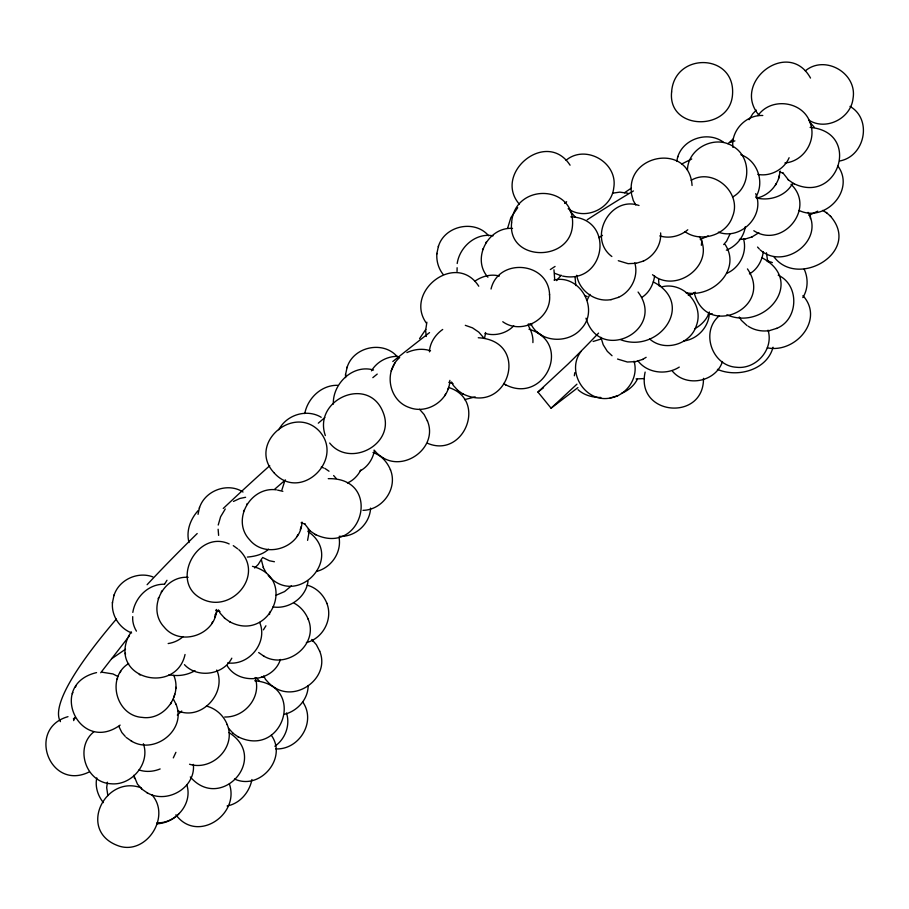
<?xml version="1.0" encoding="UTF-8"?>
<svg xmlns="http://www.w3.org/2000/svg" width="909" height="909" viewBox="0 0 909 909"><rect width="100%" height="100%" fill="white"/><g stroke="black" fill="none" stroke-linecap="round" stroke-linejoin="round"><path stroke-width="1.36" d="M308.14 685.488C308.253 699.123 297.516 710.952 284.608 714.269M333.353 404.119C332.478 383.803 352.953 363.918 373.531 370.02M532.901 342.602C533.344 336.66 531.288 330.808 528.39 325.695M554.74 279.927L553.956 269.791M132.725 616.632C132.305 621.699 133.793 626.801 136.43 631.13M218.126 529.254L218.626 535.378M457.045 271.405L457.113 267.723M185.038 654.491C176.335 694.431 111.205 679.75 127.567 638.323M193.367 764.401C195.844 788.103 166.495 804.567 146.815 792.557M269.518 614.484L269.575 612.098M709.327 311.969C709.577 326.206 697.748 339.364 683.648 340.977M701.873 240.476L701.35 245.294M810.419 218.626L810.317 213.797M429.446 351.851C429.798 342.795 435.4 334.569 442.706 329.467M549.479 294.346C552.524 318.275 522.039 335.671 502.768 321.729M426.855 322.218L425.639 330.558L426.287 336.489M107.387 782.172L106.683 787.649L107.841 795.591M574.352 375.758L574.783 372.69M485.611 332.501L484.531 338.421M281.926 489.849L284.483 481.861M96.559 672.603C46.802 684.318 79.117 754.811 120.136 725.098M128.669 663.525C106.058 677.239 115.897 715.826 142.224 717.394C164.256 720.678 182.516 695.305 173.744 675.33M188.14 577.317C163.268 575.567 146.599 608.689 164.211 627.142C180.255 646.992 215.728 634.914 216.592 609.45M174.789 694.158L173.801 697.317M175.744 688.624L175.971 687.249M215.853 613.791L214.854 616.95M276.359 489.837C250.475 486.201 231.068 520.198 249.611 539.764C265.655 559.614 301.129 547.525 301.993 522.073M301.254 526.413L300.254 529.572M399.699 357.521C383.428 371.406 388.847 400.687 409.3 407.516C427.662 414.709 449.353 400.062 449.864 380.371M512.528 228.409C488.235 226.693 471.282 258.645 487.917 277.211M780.274 171.108L778.536 178.607M779.536 175.448C776.934 186.527 767.753 195.946 756.447 198.139M96.797 777.865C94.877 786.592 97.842 795.841 103.433 802.647M251.929 779.502C249.589 792.057 240.033 803.567 227.125 805.976M307.594 540.355L308.742 534.038L308.321 528.913M370.588 508.097C369.906 524.05 355.124 537.389 339.171 536.31M687.443 170.131C687.852 147.917 715.667 134.202 733.699 146.781C751.584 157.723 750.97 186.924 732.677 196.98M645.14 372.076C635.357 415.708 704.055 421.935 703.486 378.337M649.674 338.989C664.593 352.294 690.67 344.375 696.464 325.388C704.134 304.822 683.954 281.824 662.559 286.665M131.623 632.937C119.443 628.255 111.114 615.336 112.511 602.281M345.59 377.587L345.59 374.394M442.956 274.2C438.377 268.325 436.252 260.769 436.899 253.372M113.943 595.611C118.715 579.862 137.611 571.091 152.882 576.908M199.344 508.233C204.514 490.667 227.659 481.952 243.021 492.019M347.011 367.713C352.953 346.795 383.223 340.091 397.301 356.76M438.331 246.691C444.274 225.773 474.543 219.069 488.622 235.738M677.625 157.268C683.091 138.645 707.952 130.714 723.439 142.19M112.375 602.962L114.102 594.804M198.037 514.358L199.503 507.427M345.454 375.076L347.17 366.918M436.763 254.054L438.49 245.896M676.728 161.45L677.784 156.462M654.616 275.938C653.48 284.403 649.196 292.812 641.811 297.413M763.299 251.759C762.128 260.656 757.39 269.45 749.402 273.916M507.654 228.114L510.869 217.626L517.721 207.707M745.323 226.58C743.914 237.192 736.21 246.259 726.348 250.168M308.037 581.192C305.969 597.622 289.085 609.53 272.961 606.917M374.428 450.591C372.906 459.034 367.679 466.999 359.987 470.976M304.765 413.572C307.685 398.176 321.593 384.825 337.728 385.314M773.036 347.227C767.094 370.111 737.415 378.03 717.428 369.349M132.816 612.416C135.18 597.202 148.656 583.748 164.552 584.237M218.217 525.038L220.592 516.778L225.25 509.017M457.193 263.508C459.602 246.918 475.896 232.431 493.053 235.84M280.415 659.445C273.393 681.92 238.851 685.568 227.136 665.672M491.042 289.017C498.45 257.213 548.729 261.724 549.593 294.993M170.665 703.986L171.449 702.316M211.717 623.619L212.501 621.949M297.118 536.242L297.902 534.572M444.785 395.722L445.569 394.063M447.932 389.063L448.637 387.552M775.4 185.277L776.184 183.607M173.301 757.89L175.914 752.334M394.881 363.043L391.2 370.861M729.893 234.238L726.598 241.169L723.7 244.578M755.674 197.287C765.071 182.402 757.504 160.473 740.835 154.712M789.114 157.723C784.172 169.46 770.332 176.869 757.833 174.38M722.485 361.521C715.872 381.939 686.329 387.813 672.444 371.213M75.413 687.136L76.015 685.886M120.158 672.558L120.761 671.308M161.211 592.191L161.813 590.941M246.612 504.813L247.214 503.563M485.599 243.282L486.201 242.033M72.322 693.692L72.868 692.556M117.068 679.114L117.613 677.978M158.121 598.747L158.666 597.611M243.521 511.369L244.067 510.233M482.509 249.839L483.054 248.702M587.169 300.095L589.93 294.357M709.213 312.616C706.691 319.729 701.134 325.24 694.624 328.819M802.829 297.595C808.146 289.096 808.362 278.165 804.181 269.155M73.629 720.61L75.174 717.496L73.39 718.86M637.379 379.133C634.243 385.655 628.13 390.643 621.495 393.358M581.01 351.476C565.557 371.576 585.294 403.153 610.132 398.028C626.755 395.54 639.038 377.451 634.005 361.203M792.478 183.618C786.024 195.628 770.855 200.9 757.856 198.276M231.806 658.184C223.205 675.069 197.276 678.58 184.447 664.638M128.294 636.641L131.282 631.812M164.722 583.896L166.972 580.272M217.887 610.621L215.081 614.893M262.042 558.285L258.281 564.375L254.679 568.011M263.405 629.857L265.928 625.801M278.802 429.787C286.403 414.822 306.731 408.471 321.218 417.288M371.463 370.861C376.769 361.827 387.189 356.203 397.619 356.351M419.549 338.648L425.764 329.433M360.828 470.01C357.93 475.577 353.306 480.509 347.443 482.952M749.096 119.693L752.743 113.807L756.333 110.125M100.729 672.74L129.453 635.8M757.981 115.591C770.843 96.854 803.045 100.956 810.169 122.829C817.021 140.395 803.704 161.552 784.921 162.961M556.603 280.642L561.137 275.211M198.264 510.472C190.481 518.903 185.811 531.174 189.049 542.548M719.405 315.718C700.214 331.421 711.77 365.85 736.415 367.259C756.072 369.668 774.048 349.249 768.025 330.16M513.767 325.797C506.677 333.353 494.996 336.5 485.065 333.376M577.942 387.586L551.07 408.186L537.923 392.04L567.932 364.179A311.594 48.12 -39.1 0 0 598.565 333.114M551.07 408.186L576.931 384.166M624.46 192.776L631.153 188.254M727.916 143.736L733.245 138.907M177.312 715.065L181.755 711.031M268.496 549.195C262.894 554.592 254.884 556.444 247.362 557.069M183.095 636.573C179.062 640.356 173.63 642.765 168.165 643.549M291.334 585.93L284.574 591.577L276.018 595.281M179.221 813.43C173.539 819.657 165.404 823.327 157.03 823.827M274.848 746.244C285.29 739.085 290.46 725.064 286.471 712.963M93.797 731.87C74.231 747.675 85.821 782.66 110.978 783.763C131.578 785.876 150.462 763.515 143.372 743.732M564.625 203.446L566.625 201.718M274.813 489.11L285.449 479.907M537.923 392.04L543.525 387.745M566.023 160.291C585.612 143.849 618.143 162.643 613.757 187.811C611.609 208.547 585.26 221.035 568.17 208.74M474.714 281.313C481.747 276.313 490.928 273.7 499.393 276.029M805.329 70.857C824.918 54.415 857.437 73.209 853.051 98.377C850.938 118.556 825.713 131.237 808.59 119.965M111.591 658.775L125.51 649.231M687.772 229.772C680.159 236.215 669.399 238.897 659.775 235.908M550.32 269.541L555.058 266.439M598.917 237.692L602.474 235.363M708.145 235.863L700.26 239.556M817.68 211.149L808.942 215.388M643.231 261.144C653.923 256.315 661.57 244.782 660.627 232.931M618.279 297.425C631.119 291.823 638.857 276.381 634.766 262.849M751.913 236.965L758.833 232.738M691.647 294.346L695.294 292.164M642.481 359.487L646.129 357.317M776.491 328.456C798.591 319.82 799.863 285.074 778.229 275.211M691.135 180.3C713.292 167.245 742.414 192.765 732.518 216.535C726.427 235.351 700.646 243.067 684.841 231.59M679.262 367.088C666.411 375.394 647.185 373.292 637.823 360.668M89.059 772.014C49.62 791.432 26.259 728.348 67.993 716.667M233.443 501.45L239.783 498.484L245.612 497.28M195.015 670.649C187.231 675.228 177.812 676.626 169.017 674.705M475.18 396.881L464.533 399.653M406.891 352.601C414.243 349.204 422.776 348.158 430.536 350.806M839.984 160.927C864.891 156.166 872.595 119.374 849.995 106.387M316.559 571.431C330.842 567.841 341.205 553.331 339.239 538.605M618.29 260.701L628.119 263.667L636.186 263.292M739.369 239.408L744.869 239.112M576.715 275.268C579.272 291.039 595.509 302.617 611.234 299.572M726.961 273.257C739.801 267.655 747.539 252.202 743.448 238.681M617.541 359.044L627.358 362.009L635.436 361.634M748.141 326.195C754.379 330.342 762.094 331.74 769.446 330.603M610.132 398.028L617.893 395.654M160.143 768.946C153.462 771.696 145.883 772.286 138.986 769.946M635.846 263.405L643.595 261.019M744.528 239.226L752.277 236.851M610.882 299.686L618.643 297.311M688.306 295.357L692.01 294.221M593.122 341.477L600.531 339.216M635.096 361.748L642.845 359.373M769.105 330.717L776.854 328.331M306.367 642.595C322.968 638.572 333.251 619.029 326.774 603.144M554.001 280.029C580.09 273.916 599.781 309.424 581.328 328.683C568.386 344.159 539.571 342.841 530.811 323.672M328.251 478.668C383.2 477.293 362.736 557.444 314.991 534.299M362.975 510.347C382.723 510.017 398.085 488.167 390.381 469.658M612.609 193.174L619.802 192.129L627.983 193.265M224.728 716.996C244.669 717.621 262.008 696.896 255.099 677.512M275.745 748.902C299.197 750.061 316.593 721.541 302.674 701.896M708.202 314.139L712.224 313.741M644.174 378.587L636.095 378.928M762.799 115.488C746.039 114.682 730.745 130.669 732.915 147.406M156.871 822.861C176.096 823.531 192.856 803.533 186.822 784.831M102.342 672.262L112.977 673.944L117.84 676.466M767.332 347.829C795.477 353.658 824.736 319.661 802.942 295.641M600.86 397.483C592.748 397.563 584.123 395.301 578.044 389.711M685.931 292.709C712.156 298.232 741.699 269.984 725.166 244.578M528.129 324.206L531.822 324.433M810.101 127.408C862.209 131.907 838.087 205.695 793.273 183.345M570.795 216.842C615.802 218.365 605.439 285.267 562.557 276.041M478.27 337.739C531.401 340.807 508.449 416.299 462.658 393.79M227.67 662.877C248.975 665.99 268.212 642.538 259.667 622.381M254.725 680.75C306.833 685.25 282.71 759.038 237.897 736.688M252.463 566.341C298.629 578.329 269.405 643.242 229.591 621.688M452.977 383.643L448.785 382.303M305.31 524.152L301.106 522.811M219.91 611.53L215.706 610.189M718.383 232.147C740.63 240.612 765.367 215.819 755.709 193.674M274.416 561.739L269.439 560.773L262.565 557.444M277.597 490.11L282.858 491.314M178.141 711.008C201.946 720.678 226.943 692.828 216.751 670.035M639.016 205.491C610.007 195.265 587.248 238.203 611.848 256.508M189.549 764.242C212.229 771.309 236.715 747.05 227.136 724.473M141.19 787.853C105.364 774.502 77.583 829.633 116.886 845.268C145.349 857.119 171.926 816.861 151.758 794.648M528.629 324.343L531.129 325.013M261.553 676.603L264.042 677.285M766.673 260.713L769.207 261.451M620.847 339.807C658.82 353.896 695.93 303.89 653.276 281.926M726.859 314.798C765.014 331.501 806.056 281.063 761.958 257.758M448.512 387.45C487.838 399.528 464.044 458.977 427.491 443.262M234.488 778.99C259.781 790.853 287.926 758.208 271.268 735.199M799.022 210.422C824.883 223.046 855.653 190.39 837.95 166.131M779.399 171.846L782.956 173.096M465.306 325.331L472.487 327.854L478.804 332.149L483.815 337.921M321.229 467.112L323.615 467.953M554.831 273.37L561.114 275.711M528.97 329.194C573.852 342.807 544.048 405.619 504.972 384.416M373.008 452.523C381.257 455.148 387.359 462.204 390.563 470.044M382.587 457.534C405.516 471.93 438.433 446.535 427.321 420.708M307.162 585.169C316.321 587.589 323.547 594.804 326.967 603.519M263.394 655.855C286.312 670.251 319.241 644.856 308.117 619.029M274.836 687.727C297.754 702.123 330.671 676.728 319.559 650.901M206.4 706.077C215.967 708.475 223.807 715.667 227.318 724.848M131.214 740.937C154.144 755.334 187.061 729.938 175.948 704.111M229.17 543.946C197.787 529.311 169.574 581.203 200.605 598.167C230.341 615.393 265.996 574.988 238.851 549.684M770.48 261.826L772.411 262.633M584.578 295.436L587.225 296.573M822.736 210.388L827.201 213.285M753.811 230.727C782.285 249.157 816.362 208.275 791.012 184.311M760.151 249.85C783.683 270.893 825.042 240.783 808.044 212.354M652.514 274.711C676.262 294.55 716.076 264.314 699.362 236.522M308.003 531.458C345.443 557.308 297.277 608.7 268.212 575.465M228.863 732.506C269.893 758.083 220.853 812.487 190.299 776.945M324.82 468.362L329.024 471.226M782.751 172.687L788.546 180.039M536.742 331.853L542.775 336.057M451.557 382.007L453.307 385.393L457.931 390.495M374.076 450.091L377.86 454.227M304.47 523.652L310.253 531.004M218.49 609.894L220.228 613.291L224.853 618.381M263.724 675.944L265.473 679.33L270.098 684.432M228.534 728.291L233.158 733.381M126.044 737.335L132.078 741.528M133.793 775.309L137.464 784.16L142.088 789.251M139.236 674.41L140.1 675.001M788.103 179.732L794.136 183.936M503.597 383.45L505.836 385.007M457.488 390.188L463.522 394.392M377.417 453.932L383.45 458.125M309.821 530.697L315.843 534.901M294.107 603.144C300.652 606.667 305.526 612.564 308.31 619.404M224.421 618.075L230.454 622.279M258.656 652.548L264.258 656.446M269.655 684.125L275.688 688.329M232.727 733.086L238.76 737.279M141.645 788.955L147.678 793.148M233.283 545.639L237.738 548.877M830.269 216.012C862.118 251.748 797.909 289.142 773.979 256.838M768.4 261.156L769.491 262.11M659.718 285.324L660.809 286.29M273.904 472.646C300.175 502.597 344.67 460.068 319.661 431.514C294.062 403.573 247.191 443.569 273.87 472.6M826.111 212.331L830.803 216.478M746.993 325.581L741.324 320.298L739.267 317.002M612.041 355.737L607.314 351.328L603.201 344.75L600.917 337.33M757.549 247.066L759.276 248.918M419.56 409.289L424.139 414.527L427.503 421.083M311.81 639.481L316.377 644.72L319.741 651.287M125.215 736.37L121.863 732.54L118.818 726.336M809.408 121.692L814.43 127.465M570.113 211.127L575.124 216.899M333.637 475.543L336.148 478.429M256.543 677.921L259.054 680.807M329.672 443.035C349.84 468.294 395.756 444.251 383.28 412.777C368.952 374.644 312.628 399.403 325.331 435.559M758.651 114.773C731.484 82.162 788.41 37.985 810.51 78.06M570.068 165.199C546.525 128.646 492.61 173.403 519.357 204.195M478.759 286.221C456.079 250.895 403.539 291.698 426.469 323.274M175.914 814.805C197.06 843.62 240.078 814.68 229.363 783.922M747.459 268.928C774.4 307.878 706.202 339.512 694.249 292.823M638.073 292.039C666.627 329.956 599.565 364.339 585.987 318.184M635.8 204.991L633.3 200.548L631.619 194.481M261.474 560.171L263.349 567.557M263.167 567.227L266.007 572.59M173.324 699.032L176.13 704.486M312.491 640.129L312.935 641.413M766.435 252.759L767.696 261.644M125.283 653.173L125.533 654.219M133.975 776.047L134.555 778.502M575.783 285.551L575.102 277.415M658.582 279.381L659.014 285.812M692.067 185.493C689.499 142.758 625.574 153.689 631.528 193.401M60.449 721.655A461.272 71.232 -39.1 0 1 116.352 619.086M147.099 584.714A461.272 71.232 -39.1 0 1 197.196 533.538M223.25 508.472A461.272 71.232 -39.1 0 1 269.734 465.703M318.298 423.174A461.272 71.232 -39.1 0 1 324.82 417.617M372.826 377.655A461.272 71.232 -39.1 0 1 377.235 374.065M392.79 361.532A461.272 71.232 -39.1 0 1 429.537 332.592M587.18 219.773A461.272 71.232 -39.1 0 1 633.425 190.947M681.807 163.972A461.272 71.232 -39.1 0 1 691.726 158.995M730.222 142.452A461.272 71.232 -39.1 0 1 734.904 140.884M511.608 222.819C507.495 261.099 568.273 262.485 572.363 226.977C577.045 184.004 514.346 182.061 511.608 222.819M671.615 91.945C667.513 130.226 728.291 131.612 732.381 96.104C737.063 53.131 674.364 51.188 671.615 91.945"/></g></svg>
